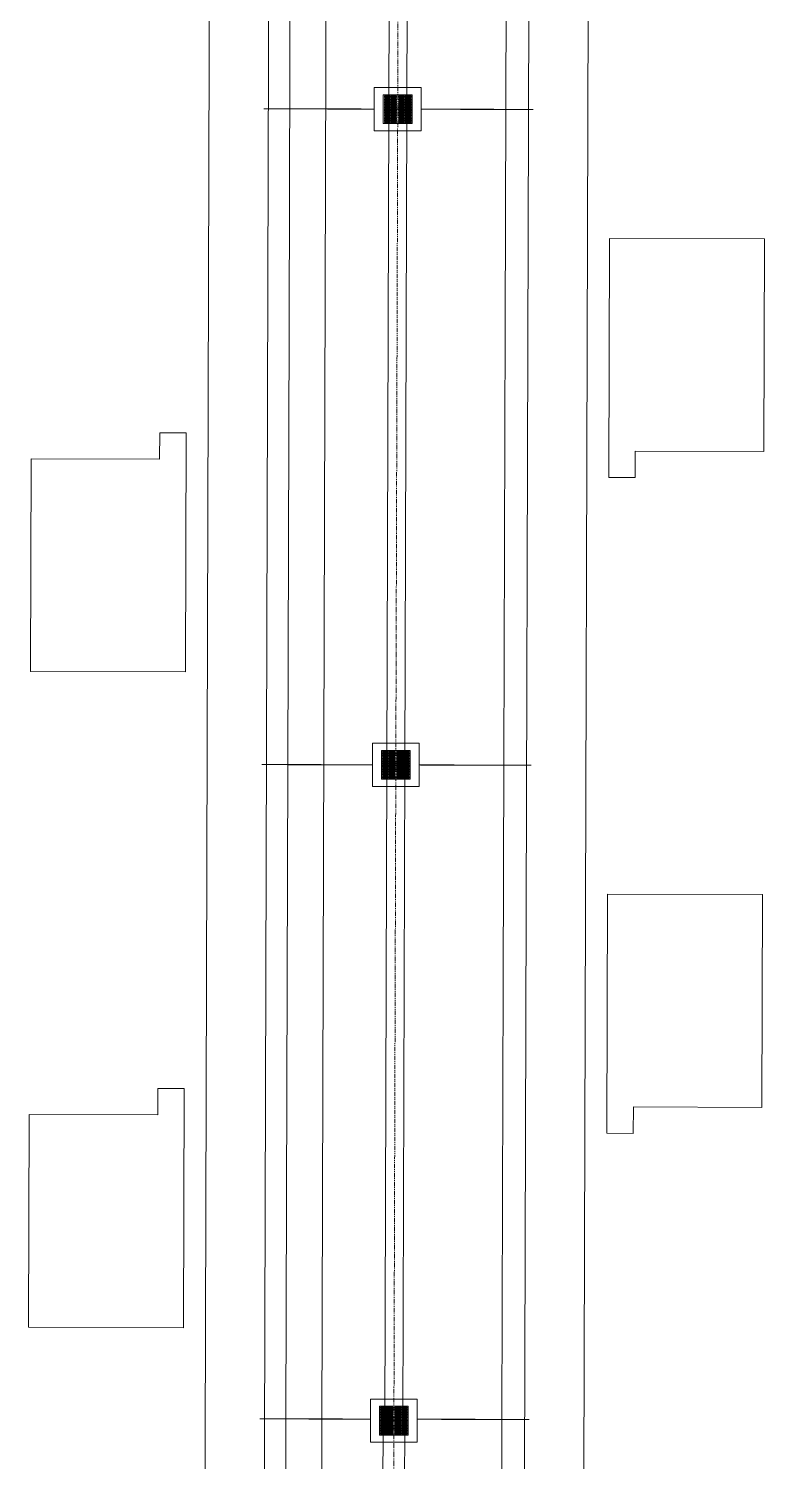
# Model space of a CAD drawing. Header units: feet. Extents: x 2383389 to 2386040, y 1992760 to 1995674.
# Drawn here: x 2384759.8 to 2384861.9, y 1992971.5 to 1993170.2 of the extents above; entities that cross this region are included whole.
import ezdxf
from ezdxf.lldxf.tags import DXFTag

# ---------------------------------------------------------------- set-up
doc = ezdxf.new("R2010")
doc.units = ezdxf.units.FT
doc.header["$MEASUREMENT"] = 0
doc.linetypes.add('PHANTOM2', pattern=[1.25, 0.625, -0.125, 0.125, -0.125, 0.125, -0.125])
doc.layers.add('C-BLDG-SLAB', color=140, linetype='Continuous', lineweight=0)
doc.layers.add('C-FIRE-PIPE-12IN', color=140, linetype="UT-FIRE12''", lineweight=0)
for name, color, linetype, lineweight, true_color in [('C-PRKG-CONC', 1, 'Continuous', 0, 0xff0000), ('C-STRM-PIPE', 7, 'Continuous', 0, 0x00cc33), ('C-STRM-PIPE-PH2', 7, 'Continuous', 0, 0x00cc33), ('C-STRM-STRC', 7, 'Continuous', 0, 0x00cc33)]:
    doc.layers.add(name, color=color, linetype=linetype, lineweight=lineweight, true_color=true_color)
doc.layers.add('CJ-TOPO-PIPE', color=11, linetype='PHANTOM2')
doc.styles.add('_sys_ls_Arial Narrow', font='ARIALN.TTF', dxfattribs={"height": 1})
tags = doc.linetypes.add("UT-FIRE12''", pattern='A,1.25,-0.05,["12\'\'F",_sys_ls_Arial Narrow,S=0.1,R=0,X=-0.05,Y=-0.04],-0.2', length=1.5).pattern_tags.tags
tags[15:16] = [DXFTag(74, 4), DXFTag(75, 0), DXFTag(340, '0'), DXFTag(46, 0.03937), DXFTag(50, 0.0), DXFTag(44, 0.0), DXFTag(45, 0.0)]
tags[4:5] = [DXFTag(74, 4), DXFTag(75, 0), DXFTag(340, '0'), DXFTag(46, 0.03937), DXFTag(50, 0.0), DXFTag(44, 0.0), DXFTag(45, 0.0)]

msp = doc.modelspace()

# ---------------------------------------------------------------- linework, layer by layer
at = {"layer": 'C-BLDG-SLAB', "flags": 128}
for points in [[(2384840.42579, 1993141.09964), (2384840.32904, 1993107.93311), (2384843.99569, 1993107.92241), (2384844.00639, 1993111.58907), (2384861.83965, 1993111.53705), (2384861.92569, 1993141.03692)], [(2384781.56599, 1993080.97168), (2384781.66274, 1993114.1382), (2384777.99608, 1993114.1489), (2384777.98539, 1993110.48225), (2384760.15213, 1993110.53426), (2384760.06609, 1993081.03439)], [(2384840.16047, 1993050.14169), (2384840.06373, 1993016.97516), (2384843.73038, 1993016.96447), (2384843.74108, 1993020.63112), (2384861.57434, 1993020.5791), (2384861.66038, 1993050.07898)], [(2384781.30068, 1992990.01373), (2384781.39742, 1993023.18026), (2384777.73077, 1993023.19095), (2384777.72008, 1993019.5243), (2384759.88682, 1993019.57632), (2384759.80077, 1992990.07644)]]:
    msp.add_lwpolyline(points, close=True, dxfattribs=at)
at = {"layer": 'C-FIRE-PIPE-12IN'}
msp.add_lwpolyline([(2384800.12693, 1992850.13847), (2384803.2604, 1993921.86638)], dxfattribs=at)
at = {"layer": 'C-PRKG-CONC', "flags": 128}
for points in [[(2384785.6013, 1993423.72063), (2384784.11191, 1992910.12193), (2384792.36187, 1992910.09786), (2384793.85126, 1993423.69656)], [(2384829.95518, 1993423.59125), (2384838.20514, 1993423.56719), (2384836.79236, 1992938.46839), (2384828.54021, 1992938.49246)], [(2384828.54021, 1992938.49246), (2384829.95518, 1993423.59125)]]:
    msp.add_lwpolyline(points, dxfattribs=at)
at = {"layer": 'C-PRKG-CONC'}
for points, elevation in [([(2384796.21131, 1993220.23498), (2384795.94525, 1993129.02104), (2384795.76771, 1993068.15276), (2384795.68036, 1993038.20602), (2384795.50294, 1992977.38007), (2384795.41483, 1992947.17493)], 280.58), ([(2384825.41436, 1992946.96784), (2384825.50303, 1992977.36637), (2384825.67998, 1993038.03285), (2384825.76856, 1993068.40161), (2384825.94559, 1993129.09273), (2384826.0338, 1993159.33363), (2384826.21086, 1993220.0346)], 284.15485)]:
    msp.add_lwpolyline(points, dxfattribs=dict(at, elevation=elevation))
at = {"layer": 'C-STRM-PIPE', "color": 102, "linetype": 'Continuous', "lineweight": 0, "true_color": 0x00cc33}
for p, q in [((2384810.04819, 1993249.99885), (2384809.78287, 1993159.03966)), ((2384812.54818, 1993249.99156), (2384812.28286, 1993159.03237)), ((2384809.78287, 1993159.03966), (2384809.51756, 1993068.08295)), ((2384812.28286, 1993159.03237), (2384812.01755, 1993068.07566)), ((2384809.51756, 1993068.08295), (2384809.25225, 1992977.12377)), ((2384812.01755, 1993068.07566), (2384811.75224, 1992977.11648)), ((2384809.00225, 1992977.1245), (2384808.66678, 1992862.11362)), ((2384812.00224, 1992977.11575), (2384811.66677, 1992862.10487))]:
    msp.add_line(p, q, dxfattribs=at)
at = {"layer": 'C-STRM-PIPE-PH2', "const_width": 0.1524, "flags": 128}
for points in [[(2384807.7794, 1993159.04173), (2384792.41276, 1993159.08656)], [(2384814.27938, 1993159.03031), (2384829.85003, 1993158.98489)], [(2384807.5202, 1993068.08272), (2384792.14745, 1993068.12756)], [(2384814.02019, 1993068.07129), (2384829.58471, 1993068.02589)], [(2384807.25521, 1992977.33329), (2384791.88274, 1992977.37813)], [(2384813.7552, 1992977.32186), (2384829.32001, 1992977.27646)]]:
    msp.add_lwpolyline(points, dxfattribs=at)
at = {"layer": 'C-STRM-STRC'}
for points in [[(2384814.28287, 1993162.03602, 0), (2384814.28287, 1993156.03602, 0), (2384807.78287, 1993156.03602, 0), (2384807.78287, 1993162.03602, 0), (2384814.28287, 1993162.03602, 0)], [(2384813.03287, 1993161.03602, 0), (2384813.03287, 1993157.03602, 0), (2384809.03287, 1993157.03602, 0), (2384809.03287, 1993161.03602, 0), (2384813.03287, 1993161.03602, 0)], [(2384809.17993, 1993160.88896, 0), (2384809.17993, 1993160.76151, 0), (2384809.99365, 1993160.76151, 0), (2384809.99365, 1993160.88896, 0), (2384809.17993, 1993160.88896, 0)], [(2384809.17993, 1993160.66347, 0), (2384809.17993, 1993160.53602, 0), (2384809.99365, 1993160.53602, 0), (2384809.99365, 1993160.66347, 0), (2384809.17993, 1993160.66347, 0)], [(2384809.17993, 1993160.43798, 0), (2384809.17993, 1993160.31053, 0), (2384809.99365, 1993160.31053, 0), (2384809.99365, 1993160.43798, 0), (2384809.17993, 1993160.43798, 0)], [(2384810.07208, 1993160.88896, 0), (2384810.07208, 1993160.76151, 0), (2384810.88581, 1993160.76151, 0), (2384810.88581, 1993160.88896, 0), (2384810.07208, 1993160.88896, 0)], [(2384810.07208, 1993160.66347, 0), (2384810.07208, 1993160.53602, 0), (2384810.88581, 1993160.53602, 0), (2384810.88581, 1993160.66347, 0), (2384810.07208, 1993160.66347, 0)], [(2384810.07208, 1993160.43798, 0), (2384810.07208, 1993160.31053, 0), (2384810.88581, 1993160.31053, 0), (2384810.88581, 1993160.43798, 0), (2384810.07208, 1993160.43798, 0)], [(2384811.17993, 1993160.88896, 0), (2384811.17993, 1993160.76151, 0), (2384811.99365, 1993160.76151, 0), (2384811.99365, 1993160.88896, 0), (2384811.17993, 1993160.88896, 0)], [(2384811.17993, 1993160.66347, 0), (2384811.17993, 1993160.53602, 0), (2384811.99365, 1993160.53602, 0), (2384811.99365, 1993160.66347, 0), (2384811.17993, 1993160.66347, 0)], [(2384811.17993, 1993160.43798, 0), (2384811.17993, 1993160.31053, 0), (2384811.99365, 1993160.31053, 0), (2384811.99365, 1993160.43798, 0), (2384811.17993, 1993160.43798, 0)], [(2384812.07208, 1993160.88896, 0), (2384812.07208, 1993160.76151, 0), (2384812.88581, 1993160.76151, 0), (2384812.88581, 1993160.88896, 0), (2384812.07208, 1993160.88896, 0)], [(2384812.07208, 1993160.66347, 0), (2384812.07208, 1993160.53602, 0), (2384812.88581, 1993160.53602, 0), (2384812.88581, 1993160.66347, 0), (2384812.07208, 1993160.66347, 0)], [(2384812.07208, 1993160.43798, 0), (2384812.07208, 1993160.31053, 0), (2384812.88581, 1993160.31053, 0), (2384812.88581, 1993160.43798, 0), (2384812.07208, 1993160.43798, 0)], [(2384809.17993, 1993160.21249, 0), (2384809.17993, 1993160.08504, 0), (2384809.99365, 1993160.08504, 0), (2384809.99365, 1993160.21249, 0), (2384809.17993, 1993160.21249, 0)], [(2384809.17993, 1993159.987, 0), (2384809.17993, 1993159.85955, 0), (2384809.99365, 1993159.85955, 0), (2384809.99365, 1993159.987, 0), (2384809.17993, 1993159.987, 0)], [(2384809.17993, 1993159.76151, 0), (2384809.17993, 1993159.63406, 0), (2384809.99365, 1993159.63406, 0), (2384809.99365, 1993159.76151, 0), (2384809.17993, 1993159.76151, 0)], [(2384809.17993, 1993159.53602, 0), (2384809.17993, 1993159.40857, 0), (2384809.99365, 1993159.40857, 0), (2384809.99365, 1993159.53602, 0), (2384809.17993, 1993159.53602, 0)], [(2384809.17993, 1993159.31053, 0), (2384809.17993, 1993159.18308, 0), (2384809.99365, 1993159.18308, 0), (2384809.99365, 1993159.31053, 0), (2384809.17993, 1993159.31053, 0)], [(2384809.17993, 1993159.08504, 0), (2384809.17993, 1993158.95759, 0), (2384809.99365, 1993158.95759, 0), (2384809.99365, 1993159.08504, 0), (2384809.17993, 1993159.08504, 0)], [(2384809.17993, 1993158.88896, 0), (2384809.17993, 1993158.76151, 0), (2384809.99365, 1993158.76151, 0), (2384809.99365, 1993158.88896, 0), (2384809.17993, 1993158.88896, 0)], [(2384809.17993, 1993158.66347, 0), (2384809.17993, 1993158.53602, 0), (2384809.99365, 1993158.53602, 0), (2384809.99365, 1993158.66347, 0), (2384809.17993, 1993158.66347, 0)], [(2384809.17993, 1993158.43798, 0), (2384809.17993, 1993158.31053, 0), (2384809.99365, 1993158.31053, 0), (2384809.99365, 1993158.43798, 0), (2384809.17993, 1993158.43798, 0)], [(2384810.07208, 1993160.21249, 0), (2384810.07208, 1993160.08504, 0), (2384810.88581, 1993160.08504, 0), (2384810.88581, 1993160.21249, 0), (2384810.07208, 1993160.21249, 0)], [(2384810.07208, 1993159.987, 0), (2384810.07208, 1993159.85955, 0), (2384810.88581, 1993159.85955, 0), (2384810.88581, 1993159.987, 0), (2384810.07208, 1993159.987, 0)], [(2384810.07208, 1993159.76151, 0), (2384810.07208, 1993159.63406, 0), (2384810.88581, 1993159.63406, 0), (2384810.88581, 1993159.76151, 0), (2384810.07208, 1993159.76151, 0)], [(2384810.07208, 1993159.53602, 0), (2384810.07208, 1993159.40857, 0), (2384810.88581, 1993159.40857, 0), (2384810.88581, 1993159.53602, 0), (2384810.07208, 1993159.53602, 0)], [(2384810.07208, 1993159.31053, 0), (2384810.07208, 1993159.18308, 0), (2384810.88581, 1993159.18308, 0), (2384810.88581, 1993159.31053, 0), (2384810.07208, 1993159.31053, 0)], [(2384810.07208, 1993159.08504, 0), (2384810.07208, 1993158.95759, 0), (2384810.88581, 1993158.95759, 0), (2384810.88581, 1993159.08504, 0), (2384810.07208, 1993159.08504, 0)], [(2384810.07208, 1993158.88896, 0), (2384810.07208, 1993158.76151, 0), (2384810.88581, 1993158.76151, 0), (2384810.88581, 1993158.88896, 0), (2384810.07208, 1993158.88896, 0)], [(2384810.07208, 1993158.66347, 0), (2384810.07208, 1993158.53602, 0), (2384810.88581, 1993158.53602, 0), (2384810.88581, 1993158.66347, 0), (2384810.07208, 1993158.66347, 0)], [(2384810.07208, 1993158.43798, 0), (2384810.07208, 1993158.31053, 0), (2384810.88581, 1993158.31053, 0), (2384810.88581, 1993158.43798, 0), (2384810.07208, 1993158.43798, 0)], [(2384811.17993, 1993160.21249, 0), (2384811.17993, 1993160.08504, 0), (2384811.99365, 1993160.08504, 0), (2384811.99365, 1993160.21249, 0), (2384811.17993, 1993160.21249, 0)], [(2384811.17993, 1993159.987, 0), (2384811.17993, 1993159.85955, 0), (2384811.99365, 1993159.85955, 0), (2384811.99365, 1993159.987, 0), (2384811.17993, 1993159.987, 0)], [(2384811.17993, 1993159.76151, 0), (2384811.17993, 1993159.63406, 0), (2384811.99365, 1993159.63406, 0), (2384811.99365, 1993159.76151, 0), (2384811.17993, 1993159.76151, 0)], [(2384811.17993, 1993159.53602, 0), (2384811.17993, 1993159.40857, 0), (2384811.99365, 1993159.40857, 0), (2384811.99365, 1993159.53602, 0), (2384811.17993, 1993159.53602, 0)], [(2384811.17993, 1993159.31053, 0), (2384811.17993, 1993159.18308, 0), (2384811.99365, 1993159.18308, 0), (2384811.99365, 1993159.31053, 0), (2384811.17993, 1993159.31053, 0)], [(2384811.17993, 1993159.08504, 0), (2384811.17993, 1993158.95759, 0), (2384811.99365, 1993158.95759, 0), (2384811.99365, 1993159.08504, 0), (2384811.17993, 1993159.08504, 0)], [(2384811.17993, 1993158.88896, 0), (2384811.17993, 1993158.76151, 0), (2384811.99365, 1993158.76151, 0), (2384811.99365, 1993158.88896, 0), (2384811.17993, 1993158.88896, 0)], [(2384811.17993, 1993158.66347, 0), (2384811.17993, 1993158.53602, 0), (2384811.99365, 1993158.53602, 0), (2384811.99365, 1993158.66347, 0), (2384811.17993, 1993158.66347, 0)], [(2384811.17993, 1993158.43798, 0), (2384811.17993, 1993158.31053, 0), (2384811.99365, 1993158.31053, 0), (2384811.99365, 1993158.43798, 0), (2384811.17993, 1993158.43798, 0)], [(2384812.07208, 1993160.21249, 0), (2384812.07208, 1993160.08504, 0), (2384812.88581, 1993160.08504, 0), (2384812.88581, 1993160.21249, 0), (2384812.07208, 1993160.21249, 0)], [(2384812.07208, 1993159.987, 0), (2384812.07208, 1993159.85955, 0), (2384812.88581, 1993159.85955, 0), (2384812.88581, 1993159.987, 0), (2384812.07208, 1993159.987, 0)], [(2384812.07208, 1993159.76151, 0), (2384812.07208, 1993159.63406, 0), (2384812.88581, 1993159.63406, 0), (2384812.88581, 1993159.76151, 0), (2384812.07208, 1993159.76151, 0)], [(2384812.07208, 1993159.53602, 0), (2384812.07208, 1993159.40857, 0), (2384812.88581, 1993159.40857, 0), (2384812.88581, 1993159.53602, 0), (2384812.07208, 1993159.53602, 0)], [(2384812.07208, 1993159.31053, 0), (2384812.07208, 1993159.18308, 0), (2384812.88581, 1993159.18308, 0), (2384812.88581, 1993159.31053, 0), (2384812.07208, 1993159.31053, 0)], [(2384812.07208, 1993159.08504, 0), (2384812.07208, 1993158.95759, 0), (2384812.88581, 1993158.95759, 0), (2384812.88581, 1993159.08504, 0), (2384812.07208, 1993159.08504, 0)], [(2384812.07208, 1993158.88896, 0), (2384812.07208, 1993158.76151, 0), (2384812.88581, 1993158.76151, 0), (2384812.88581, 1993158.88896, 0), (2384812.07208, 1993158.88896, 0)], [(2384812.07208, 1993158.66347, 0), (2384812.07208, 1993158.53602, 0), (2384812.88581, 1993158.53602, 0), (2384812.88581, 1993158.66347, 0), (2384812.07208, 1993158.66347, 0)], [(2384812.07208, 1993158.43798, 0), (2384812.07208, 1993158.31053, 0), (2384812.88581, 1993158.31053, 0), (2384812.88581, 1993158.43798, 0), (2384812.07208, 1993158.43798, 0)], [(2384809.17993, 1993158.21249, 0), (2384809.17993, 1993158.08504, 0), (2384809.99365, 1993158.08504, 0), (2384809.99365, 1993158.21249, 0), (2384809.17993, 1993158.21249, 0)], [(2384809.17993, 1993157.987, 0), (2384809.17993, 1993157.85955, 0), (2384809.99365, 1993157.85955, 0), (2384809.99365, 1993157.987, 0), (2384809.17993, 1993157.987, 0)], [(2384809.17993, 1993157.76151, 0), (2384809.17993, 1993157.63406, 0), (2384809.99365, 1993157.63406, 0), (2384809.99365, 1993157.76151, 0), (2384809.17993, 1993157.76151, 0)], [(2384809.17993, 1993157.53602, 0), (2384809.17993, 1993157.40857, 0), (2384809.99365, 1993157.40857, 0), (2384809.99365, 1993157.53602, 0), (2384809.17993, 1993157.53602, 0)], [(2384809.17993, 1993157.31053, 0), (2384809.17993, 1993157.18308, 0), (2384809.99365, 1993157.18308, 0), (2384809.99365, 1993157.31053, 0), (2384809.17993, 1993157.31053, 0)], [(2384810.07208, 1993158.21249, 0), (2384810.07208, 1993158.08504, 0), (2384810.88581, 1993158.08504, 0), (2384810.88581, 1993158.21249, 0), (2384810.07208, 1993158.21249, 0)], [(2384810.07208, 1993157.987, 0), (2384810.07208, 1993157.85955, 0), (2384810.88581, 1993157.85955, 0), (2384810.88581, 1993157.987, 0), (2384810.07208, 1993157.987, 0)], [(2384810.07208, 1993157.76151, 0), (2384810.07208, 1993157.63406, 0), (2384810.88581, 1993157.63406, 0), (2384810.88581, 1993157.76151, 0), (2384810.07208, 1993157.76151, 0)], [(2384810.07208, 1993157.53602, 0), (2384810.07208, 1993157.40857, 0), (2384810.88581, 1993157.40857, 0), (2384810.88581, 1993157.53602, 0), (2384810.07208, 1993157.53602, 0)], [(2384810.07208, 1993157.31053, 0), (2384810.07208, 1993157.18308, 0), (2384810.88581, 1993157.18308, 0), (2384810.88581, 1993157.31053, 0), (2384810.07208, 1993157.31053, 0)], [(2384811.17993, 1993158.21249, 0), (2384811.17993, 1993158.08504, 0), (2384811.99365, 1993158.08504, 0), (2384811.99365, 1993158.21249, 0), (2384811.17993, 1993158.21249, 0)], [(2384811.17993, 1993157.987, 0), (2384811.17993, 1993157.85955, 0), (2384811.99365, 1993157.85955, 0), (2384811.99365, 1993157.987, 0), (2384811.17993, 1993157.987, 0)], [(2384811.17993, 1993157.76151, 0), (2384811.17993, 1993157.63406, 0), (2384811.99365, 1993157.63406, 0), (2384811.99365, 1993157.76151, 0), (2384811.17993, 1993157.76151, 0)], [(2384811.17993, 1993157.53602, 0), (2384811.17993, 1993157.40857, 0), (2384811.99365, 1993157.40857, 0), (2384811.99365, 1993157.53602, 0), (2384811.17993, 1993157.53602, 0)], [(2384811.17993, 1993157.31053, 0), (2384811.17993, 1993157.18308, 0), (2384811.99365, 1993157.18308, 0), (2384811.99365, 1993157.31053, 0), (2384811.17993, 1993157.31053, 0)], [(2384812.07208, 1993158.21249, 0), (2384812.07208, 1993158.08504, 0), (2384812.88581, 1993158.08504, 0), (2384812.88581, 1993158.21249, 0), (2384812.07208, 1993158.21249, 0)], [(2384812.07208, 1993157.987, 0), (2384812.07208, 1993157.85955, 0), (2384812.88581, 1993157.85955, 0), (2384812.88581, 1993157.987, 0), (2384812.07208, 1993157.987, 0)], [(2384812.07208, 1993157.76151, 0), (2384812.07208, 1993157.63406, 0), (2384812.88581, 1993157.63406, 0), (2384812.88581, 1993157.76151, 0), (2384812.07208, 1993157.76151, 0)], [(2384812.07208, 1993157.53602, 0), (2384812.07208, 1993157.40857, 0), (2384812.88581, 1993157.40857, 0), (2384812.88581, 1993157.53602, 0), (2384812.07208, 1993157.53602, 0)], [(2384812.07208, 1993157.31053, 0), (2384812.07208, 1993157.18308, 0), (2384812.88581, 1993157.18308, 0), (2384812.88581, 1993157.31053, 0), (2384812.07208, 1993157.31053, 0)], [(2384814.01756, 1993071.07931, 0), (2384814.01756, 1993065.07931, 0), (2384807.51756, 1993065.07931, 0), (2384807.51756, 1993071.07931, 0), (2384814.01756, 1993071.07931, 0)], [(2384812.76756, 1993070.07931, 0), (2384812.76756, 1993066.07931, 0), (2384808.76756, 1993066.07931, 0), (2384808.76756, 1993070.07931, 0), (2384812.76756, 1993070.07931, 0)], [(2384808.91462, 1993069.93225, 0), (2384808.91462, 1993069.8048, 0), (2384809.72834, 1993069.8048, 0), (2384809.72834, 1993069.93225, 0), (2384808.91462, 1993069.93225, 0)], [(2384808.91462, 1993069.70676, 0), (2384808.91462, 1993069.57931, 0), (2384809.72834, 1993069.57931, 0), (2384809.72834, 1993069.70676, 0), (2384808.91462, 1993069.70676, 0)], [(2384808.91462, 1993069.48127, 0), (2384808.91462, 1993069.35382, 0), (2384809.72834, 1993069.35382, 0), (2384809.72834, 1993069.48127, 0), (2384808.91462, 1993069.48127, 0)], [(2384808.91462, 1993069.25578, 0), (2384808.91462, 1993069.12833, 0), (2384809.72834, 1993069.12833, 0), (2384809.72834, 1993069.25578, 0), (2384808.91462, 1993069.25578, 0)], [(2384808.91462, 1993069.03029, 0), (2384808.91462, 1993068.90284, 0), (2384809.72834, 1993068.90284, 0), (2384809.72834, 1993069.03029, 0), (2384808.91462, 1993069.03029, 0)], [(2384809.80677, 1993069.93225, 0), (2384809.80677, 1993069.8048, 0), (2384810.6205, 1993069.8048, 0), (2384810.6205, 1993069.93225, 0), (2384809.80677, 1993069.93225, 0)], [(2384809.80677, 1993069.70676, 0), (2384809.80677, 1993069.57931, 0), (2384810.6205, 1993069.57931, 0), (2384810.6205, 1993069.70676, 0), (2384809.80677, 1993069.70676, 0)], [(2384809.80677, 1993069.48127, 0), (2384809.80677, 1993069.35382, 0), (2384810.6205, 1993069.35382, 0), (2384810.6205, 1993069.48127, 0), (2384809.80677, 1993069.48127, 0)], [(2384809.80677, 1993069.25578, 0), (2384809.80677, 1993069.12833, 0), (2384810.6205, 1993069.12833, 0), (2384810.6205, 1993069.25578, 0), (2384809.80677, 1993069.25578, 0)], [(2384809.80677, 1993069.03029, 0), (2384809.80677, 1993068.90284, 0), (2384810.6205, 1993068.90284, 0), (2384810.6205, 1993069.03029, 0), (2384809.80677, 1993069.03029, 0)], [(2384810.91462, 1993069.93225, 0), (2384810.91462, 1993069.8048, 0), (2384811.72834, 1993069.8048, 0), (2384811.72834, 1993069.93225, 0), (2384810.91462, 1993069.93225, 0)], [(2384810.91462, 1993069.70676, 0), (2384810.91462, 1993069.57931, 0), (2384811.72834, 1993069.57931, 0), (2384811.72834, 1993069.70676, 0), (2384810.91462, 1993069.70676, 0)], [(2384810.91462, 1993069.48127, 0), (2384810.91462, 1993069.35382, 0), (2384811.72834, 1993069.35382, 0), (2384811.72834, 1993069.48127, 0), (2384810.91462, 1993069.48127, 0)], [(2384810.91462, 1993069.25578, 0), (2384810.91462, 1993069.12833, 0), (2384811.72834, 1993069.12833, 0), (2384811.72834, 1993069.25578, 0), (2384810.91462, 1993069.25578, 0)], [(2384810.91462, 1993069.03029, 0), (2384810.91462, 1993068.90284, 0), (2384811.72834, 1993068.90284, 0), (2384811.72834, 1993069.03029, 0), (2384810.91462, 1993069.03029, 0)], [(2384811.80677, 1993069.93225, 0), (2384811.80677, 1993069.8048, 0), (2384812.6205, 1993069.8048, 0), (2384812.6205, 1993069.93225, 0), (2384811.80677, 1993069.93225, 0)], [(2384811.80677, 1993069.70676, 0), (2384811.80677, 1993069.57931, 0), (2384812.6205, 1993069.57931, 0), (2384812.6205, 1993069.70676, 0), (2384811.80677, 1993069.70676, 0)], [(2384811.80677, 1993069.48127, 0), (2384811.80677, 1993069.35382, 0), (2384812.6205, 1993069.35382, 0), (2384812.6205, 1993069.48127, 0), (2384811.80677, 1993069.48127, 0)], [(2384811.80677, 1993069.25578, 0), (2384811.80677, 1993069.12833, 0), (2384812.6205, 1993069.12833, 0), (2384812.6205, 1993069.25578, 0), (2384811.80677, 1993069.25578, 0)], [(2384811.80677, 1993069.03029, 0), (2384811.80677, 1993068.90284, 0), (2384812.6205, 1993068.90284, 0), (2384812.6205, 1993069.03029, 0), (2384811.80677, 1993069.03029, 0)], [(2384808.91462, 1993068.8048, 0), (2384808.91462, 1993068.67735, 0), (2384809.72834, 1993068.67735, 0), (2384809.72834, 1993068.8048, 0), (2384808.91462, 1993068.8048, 0)], [(2384808.91462, 1993068.57931, 0), (2384808.91462, 1993068.45186, 0), (2384809.72834, 1993068.45186, 0), (2384809.72834, 1993068.57931, 0), (2384808.91462, 1993068.57931, 0)], [(2384808.91462, 1993068.35382, 0), (2384808.91462, 1993068.22637, 0), (2384809.72834, 1993068.22637, 0), (2384809.72834, 1993068.35382, 0), (2384808.91462, 1993068.35382, 0)], [(2384808.91462, 1993068.12833, 0), (2384808.91462, 1993068.00088, 0), (2384809.72834, 1993068.00088, 0), (2384809.72834, 1993068.12833, 0), (2384808.91462, 1993068.12833, 0)], [(2384808.91462, 1993067.93225, 0), (2384808.91462, 1993067.8048, 0), (2384809.72834, 1993067.8048, 0), (2384809.72834, 1993067.93225, 0), (2384808.91462, 1993067.93225, 0)], [(2384808.91462, 1993067.70676, 0), (2384808.91462, 1993067.57931, 0), (2384809.72834, 1993067.57931, 0), (2384809.72834, 1993067.70676, 0), (2384808.91462, 1993067.70676, 0)], [(2384808.91462, 1993067.48127, 0), (2384808.91462, 1993067.35382, 0), (2384809.72834, 1993067.35382, 0), (2384809.72834, 1993067.48127, 0), (2384808.91462, 1993067.48127, 0)], [(2384808.91462, 1993067.25578, 0), (2384808.91462, 1993067.12833, 0), (2384809.72834, 1993067.12833, 0), (2384809.72834, 1993067.25578, 0), (2384808.91462, 1993067.25578, 0)], [(2384808.91462, 1993067.03029, 0), (2384808.91462, 1993066.90284, 0), (2384809.72834, 1993066.90284, 0), (2384809.72834, 1993067.03029, 0), (2384808.91462, 1993067.03029, 0)], [(2384809.80677, 1993068.8048, 0), (2384809.80677, 1993068.67735, 0), (2384810.6205, 1993068.67735, 0), (2384810.6205, 1993068.8048, 0), (2384809.80677, 1993068.8048, 0)], [(2384809.80677, 1993068.57931, 0), (2384809.80677, 1993068.45186, 0), (2384810.6205, 1993068.45186, 0), (2384810.6205, 1993068.57931, 0), (2384809.80677, 1993068.57931, 0)], [(2384809.80677, 1993068.35382, 0), (2384809.80677, 1993068.22637, 0), (2384810.6205, 1993068.22637, 0), (2384810.6205, 1993068.35382, 0), (2384809.80677, 1993068.35382, 0)], [(2384809.80677, 1993068.12833, 0), (2384809.80677, 1993068.00088, 0), (2384810.6205, 1993068.00088, 0), (2384810.6205, 1993068.12833, 0), (2384809.80677, 1993068.12833, 0)], [(2384809.80677, 1993067.93225, 0), (2384809.80677, 1993067.8048, 0), (2384810.6205, 1993067.8048, 0), (2384810.6205, 1993067.93225, 0), (2384809.80677, 1993067.93225, 0)], [(2384809.80677, 1993067.70676, 0), (2384809.80677, 1993067.57931, 0), (2384810.6205, 1993067.57931, 0), (2384810.6205, 1993067.70676, 0), (2384809.80677, 1993067.70676, 0)], [(2384809.80677, 1993067.48127, 0), (2384809.80677, 1993067.35382, 0), (2384810.6205, 1993067.35382, 0), (2384810.6205, 1993067.48127, 0), (2384809.80677, 1993067.48127, 0)], [(2384809.80677, 1993067.25578, 0), (2384809.80677, 1993067.12833, 0), (2384810.6205, 1993067.12833, 0), (2384810.6205, 1993067.25578, 0), (2384809.80677, 1993067.25578, 0)], [(2384809.80677, 1993067.03029, 0), (2384809.80677, 1993066.90284, 0), (2384810.6205, 1993066.90284, 0), (2384810.6205, 1993067.03029, 0), (2384809.80677, 1993067.03029, 0)], [(2384810.91462, 1993068.8048, 0), (2384810.91462, 1993068.67735, 0), (2384811.72834, 1993068.67735, 0), (2384811.72834, 1993068.8048, 0), (2384810.91462, 1993068.8048, 0)], [(2384810.91462, 1993068.57931, 0), (2384810.91462, 1993068.45186, 0), (2384811.72834, 1993068.45186, 0), (2384811.72834, 1993068.57931, 0), (2384810.91462, 1993068.57931, 0)], [(2384810.91462, 1993068.35382, 0), (2384810.91462, 1993068.22637, 0), (2384811.72834, 1993068.22637, 0), (2384811.72834, 1993068.35382, 0), (2384810.91462, 1993068.35382, 0)], [(2384810.91462, 1993068.12833, 0), (2384810.91462, 1993068.00088, 0), (2384811.72834, 1993068.00088, 0), (2384811.72834, 1993068.12833, 0), (2384810.91462, 1993068.12833, 0)], [(2384810.91462, 1993067.93225, 0), (2384810.91462, 1993067.8048, 0), (2384811.72834, 1993067.8048, 0), (2384811.72834, 1993067.93225, 0), (2384810.91462, 1993067.93225, 0)], [(2384810.91462, 1993067.70676, 0), (2384810.91462, 1993067.57931, 0), (2384811.72834, 1993067.57931, 0), (2384811.72834, 1993067.70676, 0), (2384810.91462, 1993067.70676, 0)], [(2384810.91462, 1993067.48127, 0), (2384810.91462, 1993067.35382, 0), (2384811.72834, 1993067.35382, 0), (2384811.72834, 1993067.48127, 0), (2384810.91462, 1993067.48127, 0)], [(2384810.91462, 1993067.25578, 0), (2384810.91462, 1993067.12833, 0), (2384811.72834, 1993067.12833, 0), (2384811.72834, 1993067.25578, 0), (2384810.91462, 1993067.25578, 0)], [(2384810.91462, 1993067.03029, 0), (2384810.91462, 1993066.90284, 0), (2384811.72834, 1993066.90284, 0), (2384811.72834, 1993067.03029, 0), (2384810.91462, 1993067.03029, 0)], [(2384811.80677, 1993068.8048, 0), (2384811.80677, 1993068.67735, 0), (2384812.6205, 1993068.67735, 0), (2384812.6205, 1993068.8048, 0), (2384811.80677, 1993068.8048, 0)], [(2384811.80677, 1993068.57931, 0), (2384811.80677, 1993068.45186, 0), (2384812.6205, 1993068.45186, 0), (2384812.6205, 1993068.57931, 0), (2384811.80677, 1993068.57931, 0)], [(2384811.80677, 1993068.35382, 0), (2384811.80677, 1993068.22637, 0), (2384812.6205, 1993068.22637, 0), (2384812.6205, 1993068.35382, 0), (2384811.80677, 1993068.35382, 0)], [(2384811.80677, 1993068.12833, 0), (2384811.80677, 1993068.00088, 0), (2384812.6205, 1993068.00088, 0), (2384812.6205, 1993068.12833, 0), (2384811.80677, 1993068.12833, 0)], [(2384811.80677, 1993067.93225, 0), (2384811.80677, 1993067.8048, 0), (2384812.6205, 1993067.8048, 0), (2384812.6205, 1993067.93225, 0), (2384811.80677, 1993067.93225, 0)], [(2384811.80677, 1993067.70676, 0), (2384811.80677, 1993067.57931, 0), (2384812.6205, 1993067.57931, 0), (2384812.6205, 1993067.70676, 0), (2384811.80677, 1993067.70676, 0)], [(2384811.80677, 1993067.48127, 0), (2384811.80677, 1993067.35382, 0), (2384812.6205, 1993067.35382, 0), (2384812.6205, 1993067.48127, 0), (2384811.80677, 1993067.48127, 0)], [(2384811.80677, 1993067.25578, 0), (2384811.80677, 1993067.12833, 0), (2384812.6205, 1993067.12833, 0), (2384812.6205, 1993067.25578, 0), (2384811.80677, 1993067.25578, 0)], [(2384811.80677, 1993067.03029, 0), (2384811.80677, 1993066.90284, 0), (2384812.6205, 1993066.90284, 0), (2384812.6205, 1993067.03029, 0), (2384811.80677, 1993067.03029, 0)], [(2384808.91462, 1993066.8048, 0), (2384808.91462, 1993066.67735, 0), (2384809.72834, 1993066.67735, 0), (2384809.72834, 1993066.8048, 0), (2384808.91462, 1993066.8048, 0)], [(2384808.91462, 1993066.57931, 0), (2384808.91462, 1993066.45186, 0), (2384809.72834, 1993066.45186, 0), (2384809.72834, 1993066.57931, 0), (2384808.91462, 1993066.57931, 0)], [(2384808.91462, 1993066.35382, 0), (2384808.91462, 1993066.22637, 0), (2384809.72834, 1993066.22637, 0), (2384809.72834, 1993066.35382, 0), (2384808.91462, 1993066.35382, 0)], [(2384809.80677, 1993066.8048, 0), (2384809.80677, 1993066.67735, 0), (2384810.6205, 1993066.67735, 0), (2384810.6205, 1993066.8048, 0), (2384809.80677, 1993066.8048, 0)], [(2384809.80677, 1993066.57931, 0), (2384809.80677, 1993066.45186, 0), (2384810.6205, 1993066.45186, 0), (2384810.6205, 1993066.57931, 0), (2384809.80677, 1993066.57931, 0)], [(2384809.80677, 1993066.35382, 0), (2384809.80677, 1993066.22637, 0), (2384810.6205, 1993066.22637, 0), (2384810.6205, 1993066.35382, 0), (2384809.80677, 1993066.35382, 0)], [(2384810.91462, 1993066.8048, 0), (2384810.91462, 1993066.67735, 0), (2384811.72834, 1993066.67735, 0), (2384811.72834, 1993066.8048, 0), (2384810.91462, 1993066.8048, 0)], [(2384810.91462, 1993066.57931, 0), (2384810.91462, 1993066.45186, 0), (2384811.72834, 1993066.45186, 0), (2384811.72834, 1993066.57931, 0), (2384810.91462, 1993066.57931, 0)], [(2384810.91462, 1993066.35382, 0), (2384810.91462, 1993066.22637, 0), (2384811.72834, 1993066.22637, 0), (2384811.72834, 1993066.35382, 0), (2384810.91462, 1993066.35382, 0)], [(2384811.80677, 1993066.8048, 0), (2384811.80677, 1993066.67735, 0), (2384812.6205, 1993066.67735, 0), (2384812.6205, 1993066.8048, 0), (2384811.80677, 1993066.8048, 0)], [(2384811.80677, 1993066.57931, 0), (2384811.80677, 1993066.45186, 0), (2384812.6205, 1993066.45186, 0), (2384812.6205, 1993066.57931, 0), (2384811.80677, 1993066.57931, 0)], [(2384811.80677, 1993066.35382, 0), (2384811.80677, 1993066.22637, 0), (2384812.6205, 1993066.22637, 0), (2384812.6205, 1993066.35382, 0), (2384811.80677, 1993066.35382, 0)], [(2384813.75224, 1992980.12012, 0), (2384813.75224, 1992974.12012, 0), (2384807.25224, 1992974.12012, 0), (2384807.25224, 1992980.12012, 0), (2384813.75224, 1992980.12012, 0)], [(2384812.50224, 1992979.12012, 0), (2384812.50224, 1992975.12012, 0), (2384808.50224, 1992975.12012, 0), (2384808.50224, 1992979.12012, 0), (2384812.50224, 1992979.12012, 0)], [(2384808.6493, 1992978.97307, 0), (2384808.6493, 1992978.84562, 0), (2384809.46303, 1992978.84562, 0), (2384809.46303, 1992978.97307, 0), (2384808.6493, 1992978.97307, 0)], [(2384808.6493, 1992978.74758, 0), (2384808.6493, 1992978.62012, 0), (2384809.46303, 1992978.62012, 0), (2384809.46303, 1992978.74758, 0), (2384808.6493, 1992978.74758, 0)], [(2384808.6493, 1992978.52209, 0), (2384808.6493, 1992978.39463, 0), (2384809.46303, 1992978.39463, 0), (2384809.46303, 1992978.52209, 0), (2384808.6493, 1992978.52209, 0)], [(2384808.6493, 1992978.2966, 0), (2384808.6493, 1992978.16914, 0), (2384809.46303, 1992978.16914, 0), (2384809.46303, 1992978.2966, 0), (2384808.6493, 1992978.2966, 0)], [(2384808.6493, 1992978.07111, 0), (2384808.6493, 1992977.94365, 0), (2384809.46303, 1992977.94365, 0), (2384809.46303, 1992978.07111, 0), (2384808.6493, 1992978.07111, 0)], [(2384808.6493, 1992977.84562, 0), (2384808.6493, 1992977.71816, 0), (2384809.46303, 1992977.71816, 0), (2384809.46303, 1992977.84562, 0), (2384808.6493, 1992977.84562, 0)], [(2384808.6493, 1992977.62012, 0), (2384808.6493, 1992977.49267, 0), (2384809.46303, 1992977.49267, 0), (2384809.46303, 1992977.62012, 0), (2384808.6493, 1992977.62012, 0)], [(2384809.54146, 1992978.97307, 0), (2384809.54146, 1992978.84562, 0), (2384810.35518, 1992978.84562, 0), (2384810.35518, 1992978.97307, 0), (2384809.54146, 1992978.97307, 0)], [(2384809.54146, 1992978.74758, 0), (2384809.54146, 1992978.62012, 0), (2384810.35518, 1992978.62012, 0), (2384810.35518, 1992978.74758, 0), (2384809.54146, 1992978.74758, 0)], [(2384809.54146, 1992978.52209, 0), (2384809.54146, 1992978.39463, 0), (2384810.35518, 1992978.39463, 0), (2384810.35518, 1992978.52209, 0), (2384809.54146, 1992978.52209, 0)], [(2384809.54146, 1992978.2966, 0), (2384809.54146, 1992978.16914, 0), (2384810.35518, 1992978.16914, 0), (2384810.35518, 1992978.2966, 0), (2384809.54146, 1992978.2966, 0)], [(2384809.54146, 1992978.07111, 0), (2384809.54146, 1992977.94365, 0), (2384810.35518, 1992977.94365, 0), (2384810.35518, 1992978.07111, 0), (2384809.54146, 1992978.07111, 0)], [(2384809.54146, 1992977.84562, 0), (2384809.54146, 1992977.71816, 0), (2384810.35518, 1992977.71816, 0), (2384810.35518, 1992977.84562, 0), (2384809.54146, 1992977.84562, 0)], [(2384809.54146, 1992977.62012, 0), (2384809.54146, 1992977.49267, 0), (2384810.35518, 1992977.49267, 0), (2384810.35518, 1992977.62012, 0), (2384809.54146, 1992977.62012, 0)], [(2384810.6493, 1992978.97307, 0), (2384810.6493, 1992978.84562, 0), (2384811.46303, 1992978.84562, 0), (2384811.46303, 1992978.97307, 0), (2384810.6493, 1992978.97307, 0)], [(2384810.6493, 1992978.74758, 0), (2384810.6493, 1992978.62012, 0), (2384811.46303, 1992978.62012, 0), (2384811.46303, 1992978.74758, 0), (2384810.6493, 1992978.74758, 0)], [(2384810.6493, 1992978.52209, 0), (2384810.6493, 1992978.39463, 0), (2384811.46303, 1992978.39463, 0), (2384811.46303, 1992978.52209, 0), (2384810.6493, 1992978.52209, 0)], [(2384810.6493, 1992978.2966, 0), (2384810.6493, 1992978.16914, 0), (2384811.46303, 1992978.16914, 0), (2384811.46303, 1992978.2966, 0), (2384810.6493, 1992978.2966, 0)], [(2384810.6493, 1992978.07111, 0), (2384810.6493, 1992977.94365, 0), (2384811.46303, 1992977.94365, 0), (2384811.46303, 1992978.07111, 0), (2384810.6493, 1992978.07111, 0)], [(2384810.6493, 1992977.84562, 0), (2384810.6493, 1992977.71816, 0), (2384811.46303, 1992977.71816, 0), (2384811.46303, 1992977.84562, 0), (2384810.6493, 1992977.84562, 0)], [(2384810.6493, 1992977.62012, 0), (2384810.6493, 1992977.49267, 0), (2384811.46303, 1992977.49267, 0), (2384811.46303, 1992977.62012, 0), (2384810.6493, 1992977.62012, 0)], [(2384811.54146, 1992978.97307, 0), (2384811.54146, 1992978.84562, 0), (2384812.35518, 1992978.84562, 0), (2384812.35518, 1992978.97307, 0), (2384811.54146, 1992978.97307, 0)], [(2384811.54146, 1992978.74758, 0), (2384811.54146, 1992978.62012, 0), (2384812.35518, 1992978.62012, 0), (2384812.35518, 1992978.74758, 0), (2384811.54146, 1992978.74758, 0)], [(2384811.54146, 1992978.52209, 0), (2384811.54146, 1992978.39463, 0), (2384812.35518, 1992978.39463, 0), (2384812.35518, 1992978.52209, 0), (2384811.54146, 1992978.52209, 0)], [(2384811.54146, 1992978.2966, 0), (2384811.54146, 1992978.16914, 0), (2384812.35518, 1992978.16914, 0), (2384812.35518, 1992978.2966, 0), (2384811.54146, 1992978.2966, 0)], [(2384811.54146, 1992978.07111, 0), (2384811.54146, 1992977.94365, 0), (2384812.35518, 1992977.94365, 0), (2384812.35518, 1992978.07111, 0), (2384811.54146, 1992978.07111, 0)], [(2384811.54146, 1992977.84562, 0), (2384811.54146, 1992977.71816, 0), (2384812.35518, 1992977.71816, 0), (2384812.35518, 1992977.84562, 0), (2384811.54146, 1992977.84562, 0)], [(2384811.54146, 1992977.62012, 0), (2384811.54146, 1992977.49267, 0), (2384812.35518, 1992977.49267, 0), (2384812.35518, 1992977.62012, 0), (2384811.54146, 1992977.62012, 0)], [(2384808.6493, 1992977.39463, 0), (2384808.6493, 1992977.26718, 0), (2384809.46303, 1992977.26718, 0), (2384809.46303, 1992977.39463, 0), (2384808.6493, 1992977.39463, 0)], [(2384808.6493, 1992977.16914, 0), (2384808.6493, 1992977.04169, 0), (2384809.46303, 1992977.04169, 0), (2384809.46303, 1992977.16914, 0), (2384808.6493, 1992977.16914, 0)], [(2384808.6493, 1992976.97307, 0), (2384808.6493, 1992976.84562, 0), (2384809.46303, 1992976.84562, 0), (2384809.46303, 1992976.97307, 0), (2384808.6493, 1992976.97307, 0)], [(2384808.6493, 1992976.74758, 0), (2384808.6493, 1992976.62012, 0), (2384809.46303, 1992976.62012, 0), (2384809.46303, 1992976.74758, 0), (2384808.6493, 1992976.74758, 0)], [(2384808.6493, 1992976.52209, 0), (2384808.6493, 1992976.39463, 0), (2384809.46303, 1992976.39463, 0), (2384809.46303, 1992976.52209, 0), (2384808.6493, 1992976.52209, 0)], [(2384808.6493, 1992976.2966, 0), (2384808.6493, 1992976.16914, 0), (2384809.46303, 1992976.16914, 0), (2384809.46303, 1992976.2966, 0), (2384808.6493, 1992976.2966, 0)], [(2384808.6493, 1992976.07111, 0), (2384808.6493, 1992975.94365, 0), (2384809.46303, 1992975.94365, 0), (2384809.46303, 1992976.07111, 0), (2384808.6493, 1992976.07111, 0)], [(2384808.6493, 1992975.84562, 0), (2384808.6493, 1992975.71816, 0), (2384809.46303, 1992975.71816, 0), (2384809.46303, 1992975.84562, 0), (2384808.6493, 1992975.84562, 0)], [(2384808.6493, 1992975.62012, 0), (2384808.6493, 1992975.49267, 0), (2384809.46303, 1992975.49267, 0), (2384809.46303, 1992975.62012, 0), (2384808.6493, 1992975.62012, 0)], [(2384809.54146, 1992977.39463, 0), (2384809.54146, 1992977.26718, 0), (2384810.35518, 1992977.26718, 0), (2384810.35518, 1992977.39463, 0), (2384809.54146, 1992977.39463, 0)], [(2384809.54146, 1992977.16914, 0), (2384809.54146, 1992977.04169, 0), (2384810.35518, 1992977.04169, 0), (2384810.35518, 1992977.16914, 0), (2384809.54146, 1992977.16914, 0)], [(2384809.54146, 1992976.97307, 0), (2384809.54146, 1992976.84562, 0), (2384810.35518, 1992976.84562, 0), (2384810.35518, 1992976.97307, 0), (2384809.54146, 1992976.97307, 0)], [(2384809.54146, 1992976.74758, 0), (2384809.54146, 1992976.62012, 0), (2384810.35518, 1992976.62012, 0), (2384810.35518, 1992976.74758, 0), (2384809.54146, 1992976.74758, 0)], [(2384809.54146, 1992976.52209, 0), (2384809.54146, 1992976.39463, 0), (2384810.35518, 1992976.39463, 0), (2384810.35518, 1992976.52209, 0), (2384809.54146, 1992976.52209, 0)], [(2384809.54146, 1992976.2966, 0), (2384809.54146, 1992976.16914, 0), (2384810.35518, 1992976.16914, 0), (2384810.35518, 1992976.2966, 0), (2384809.54146, 1992976.2966, 0)], [(2384809.54146, 1992976.07111, 0), (2384809.54146, 1992975.94365, 0), (2384810.35518, 1992975.94365, 0), (2384810.35518, 1992976.07111, 0), (2384809.54146, 1992976.07111, 0)], [(2384809.54146, 1992975.84562, 0), (2384809.54146, 1992975.71816, 0), (2384810.35518, 1992975.71816, 0), (2384810.35518, 1992975.84562, 0), (2384809.54146, 1992975.84562, 0)], [(2384809.54146, 1992975.62012, 0), (2384809.54146, 1992975.49267, 0), (2384810.35518, 1992975.49267, 0), (2384810.35518, 1992975.62012, 0), (2384809.54146, 1992975.62012, 0)], [(2384810.6493, 1992977.39463, 0), (2384810.6493, 1992977.26718, 0), (2384811.46303, 1992977.26718, 0), (2384811.46303, 1992977.39463, 0), (2384810.6493, 1992977.39463, 0)], [(2384810.6493, 1992977.16914, 0), (2384810.6493, 1992977.04169, 0), (2384811.46303, 1992977.04169, 0), (2384811.46303, 1992977.16914, 0), (2384810.6493, 1992977.16914, 0)], [(2384810.6493, 1992976.97307, 0), (2384810.6493, 1992976.84562, 0), (2384811.46303, 1992976.84562, 0), (2384811.46303, 1992976.97307, 0), (2384810.6493, 1992976.97307, 0)], [(2384810.6493, 1992976.74758, 0), (2384810.6493, 1992976.62012, 0), (2384811.46303, 1992976.62012, 0), (2384811.46303, 1992976.74758, 0), (2384810.6493, 1992976.74758, 0)], [(2384810.6493, 1992976.52209, 0), (2384810.6493, 1992976.39463, 0), (2384811.46303, 1992976.39463, 0), (2384811.46303, 1992976.52209, 0), (2384810.6493, 1992976.52209, 0)], [(2384810.6493, 1992976.2966, 0), (2384810.6493, 1992976.16914, 0), (2384811.46303, 1992976.16914, 0), (2384811.46303, 1992976.2966, 0), (2384810.6493, 1992976.2966, 0)], [(2384810.6493, 1992976.07111, 0), (2384810.6493, 1992975.94365, 0), (2384811.46303, 1992975.94365, 0), (2384811.46303, 1992976.07111, 0), (2384810.6493, 1992976.07111, 0)], [(2384810.6493, 1992975.84562, 0), (2384810.6493, 1992975.71816, 0), (2384811.46303, 1992975.71816, 0), (2384811.46303, 1992975.84562, 0), (2384810.6493, 1992975.84562, 0)], [(2384810.6493, 1992975.62012, 0), (2384810.6493, 1992975.49267, 0), (2384811.46303, 1992975.49267, 0), (2384811.46303, 1992975.62012, 0), (2384810.6493, 1992975.62012, 0)], [(2384811.54146, 1992977.39463, 0), (2384811.54146, 1992977.26718, 0), (2384812.35518, 1992977.26718, 0), (2384812.35518, 1992977.39463, 0), (2384811.54146, 1992977.39463, 0)], [(2384811.54146, 1992977.16914, 0), (2384811.54146, 1992977.04169, 0), (2384812.35518, 1992977.04169, 0), (2384812.35518, 1992977.16914, 0), (2384811.54146, 1992977.16914, 0)], [(2384811.54146, 1992976.97307, 0), (2384811.54146, 1992976.84562, 0), (2384812.35518, 1992976.84562, 0), (2384812.35518, 1992976.97307, 0), (2384811.54146, 1992976.97307, 0)], [(2384811.54146, 1992976.74758, 0), (2384811.54146, 1992976.62012, 0), (2384812.35518, 1992976.62012, 0), (2384812.35518, 1992976.74758, 0), (2384811.54146, 1992976.74758, 0)], [(2384811.54146, 1992976.52209, 0), (2384811.54146, 1992976.39463, 0), (2384812.35518, 1992976.39463, 0), (2384812.35518, 1992976.52209, 0), (2384811.54146, 1992976.52209, 0)], [(2384811.54146, 1992976.2966, 0), (2384811.54146, 1992976.16914, 0), (2384812.35518, 1992976.16914, 0), (2384812.35518, 1992976.2966, 0), (2384811.54146, 1992976.2966, 0)], [(2384811.54146, 1992976.07111, 0), (2384811.54146, 1992975.94365, 0), (2384812.35518, 1992975.94365, 0), (2384812.35518, 1992976.07111, 0), (2384811.54146, 1992976.07111, 0)], [(2384811.54146, 1992975.84562, 0), (2384811.54146, 1992975.71816, 0), (2384812.35518, 1992975.71816, 0), (2384812.35518, 1992975.84562, 0), (2384811.54146, 1992975.84562, 0)], [(2384811.54146, 1992975.62012, 0), (2384811.54146, 1992975.49267, 0), (2384812.35518, 1992975.49267, 0), (2384812.35518, 1992975.62012, 0), (2384811.54146, 1992975.62012, 0)], [(2384808.6493, 1992975.39463, 0), (2384808.6493, 1992975.26718, 0), (2384809.46303, 1992975.26718, 0), (2384809.46303, 1992975.39463, 0), (2384808.6493, 1992975.39463, 0)], [(2384809.54146, 1992975.39463, 0), (2384809.54146, 1992975.26718, 0), (2384810.35518, 1992975.26718, 0), (2384810.35518, 1992975.39463, 0), (2384809.54146, 1992975.39463, 0)], [(2384810.6493, 1992975.39463, 0), (2384810.6493, 1992975.26718, 0), (2384811.46303, 1992975.26718, 0), (2384811.46303, 1992975.39463, 0), (2384810.6493, 1992975.39463, 0)], [(2384811.54146, 1992975.39463, 0), (2384811.54146, 1992975.26718, 0), (2384812.35518, 1992975.26718, 0), (2384812.35518, 1992975.39463, 0), (2384811.54146, 1992975.39463, 0)]]:
    msp.add_polyline3d(points, dxfattribs=at)
for centre in [(2384811.03287, 1993159.03602), (2384810.76756, 1993068.07931), (2384810.50224, 1992977.12012)]:
    msp.add_ellipse(centre, major_axis=(-0.03536, 0.03536), ratio=0.999999989, start_param=2.356194485, end_param=8.639379792, dxfattribs=at)
at = {"layer": 'CJ-TOPO-PIPE', "lineweight": 5}
for p, q in [((2384811.03287, 1993159.03602), (2384811.29818, 1993249.9952)), ((2384810.76756, 1993068.07931), (2384811.03287, 1993159.03602)), ((2384810.50224, 1992977.12012), (2384810.76756, 1993068.07931)), ((2384810.16677, 1992862.10924), (2384810.50224, 1992977.12012))]:
    msp.add_line(p, q, dxfattribs=at)

doc.saveas('drawing.dxf')
